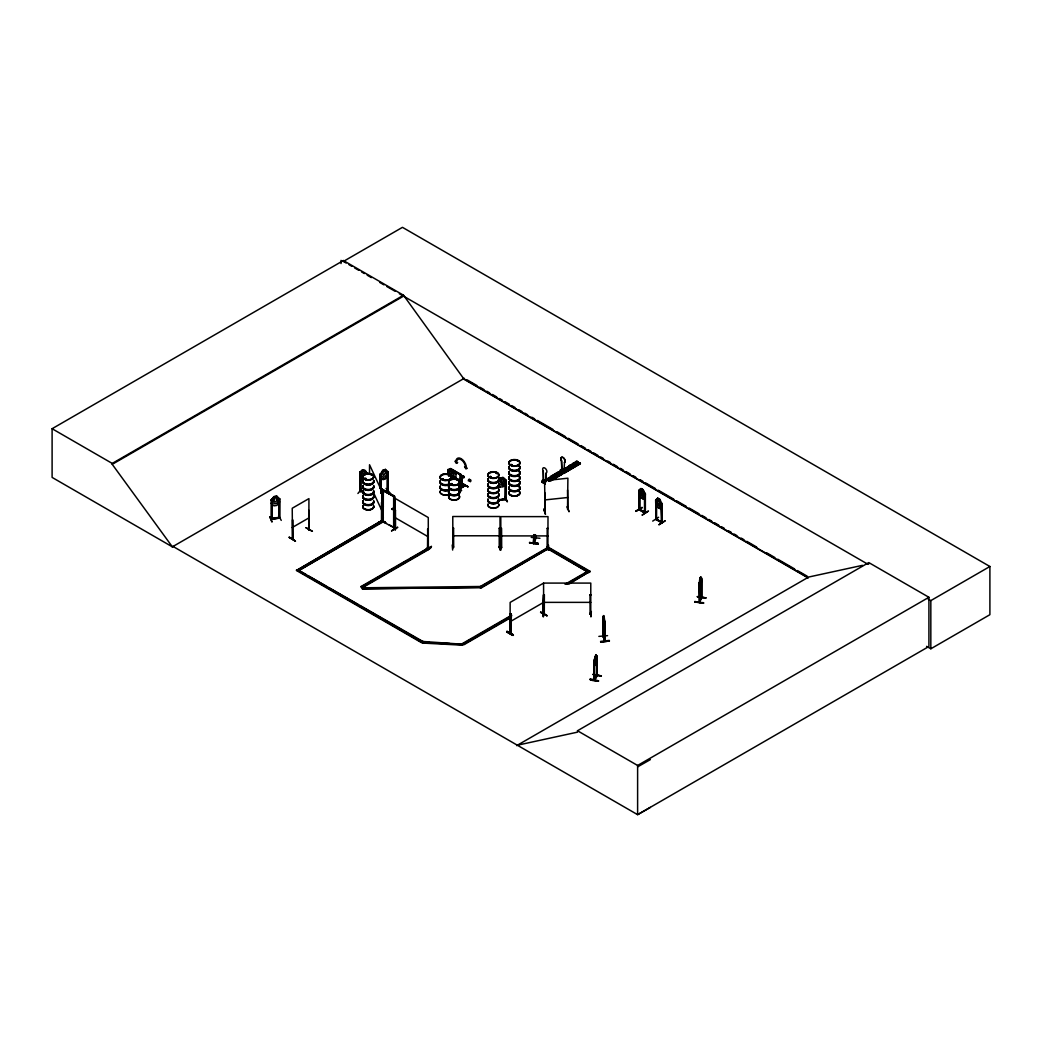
<?xml version="1.0" encoding="UTF-8"?>
<svg xmlns="http://www.w3.org/2000/svg" width="1042" height="1042" viewBox="0 0 1042 1042"><rect width="100%" height="100%" fill="white"/><g stroke="black" fill="none" stroke-linecap="round" stroke-linejoin="round"><path stroke-width="1.5" d="M604.634 621.54L605.102 641.286L603.448 636.375M604.712 622.035L603.552 615.614L603.188 636.844L603.162 617.385M604.23 620.68L603.448 618.674L602.888 620.146M604.568 621.553L604.803 641.312L604.933 621.501M699.273 582.608L699.416 601.898M596.584 656.616L597.261 656.291L597.079 676.024L597.261 656.291M545.761 480.583L546.255 472.964A2.957 1.719 59.5 0 0 546.255 469.564A2.957 1.719 59.5 0 0 543.273 467.871A2.957 1.719 59.5 0 0 543.273 471.284L543.299 480.779L543.989 480.883M545.891 480.505L546.255 472.964M563.943 471.544L564.517 462.427A2.957 1.719 59.5 0 0 564.517 459.014A2.957 1.719 59.5 0 0 561.534 457.334A2.957 1.719 59.5 0 0 561.534 460.733L561.781 470.554L562.602 469.46M639.358 508.861L639.645 510.059L639.554 490.561M645.232 497.034L643.07 498.923L640.947 497.698L638.863 493.439L638.928 490.339L639.163 509.525L645.363 513.107L645.363 493.83L644.607 493.478M451.876 469.903L460.89 475.126L450.444 469.356M700.276 584.601L700.706 586.073L700.146 585.304L699.599 588.456L700.016 585.161M533.751 543.038L535.601 537.906M535.171 537.906C537.477 535.471 530.912 554.878 534.272 534.637M529.518 542.986C541.306 541.254 541.215 546.451 529.596 542.335M538.245 543.872L529.596 542.661M380.187 474.058L381.19 473.85L380.187 474.058L380.187 488.516M387.35 471.883L388.002 471.687L387.845 490.977L387.077 491.238L387.155 471.752M360.793 472.3L360.662 491.629L360.766 472.182L359.985 472.104L360.845 472.156M272.04 499.821L271.141 499.978L271.128 519.437L272.001 518.408M700.12 583.429L700.367 577.75L700.276 583.624M700.25 580.342L700.12 586.477M383.326 490.717L394.202 496.461L383.326 490.717L383.222 522.055L383.222 490.548L393.824 496.669L393.785 528.268L395.53 528.88L394.488 528.554M602.992 620.133L603.839 616.643M603.552 621.787L603.748 619.716M701.657 597.965L701.396 578.115C697.775 572.332 700.328 602.563 699.482 602.445L699.416 582.621M699.495 585.304L700.628 579.769L701.37 581.254M699.338 601.885L701.657 597.261M701.774 597.613L701.761 578.271L700.719 576.825M595.425 656.252L595.334 661.37L595.737 655.718M694.949 601.95L703.597 602.719M703.493 603.305L694.936 602.015L695.066 601.351M561.286 470.163L564.842 471.7L564.842 470.684L565.09 472.091L561.742 469.929M469.799 479.867C469.603 477.288 466.92 481.938 469.239 480.818M603.748 616.656L603.826 622.53L603.552 620.068M460.29 474.644L460.03 474.201M460.277 481.117L460.421 474.905L460.03 481.287M461.801 477.991L461.28 476.689L462.231 477.939L460.851 477.939L461.723 477.236L461.541 487.33L460.89 474.357L460.642 481.717L450.378 475.061L460.642 481.717M543.611 481.104L544.536 479.997M544.666 480.388L544.041 482.759L544.198 480.036M562.38 470.229C562.758 468.731 561.078 471.44 562.797 470.02M595.008 665.382L594.031 664.041L594.07 660.967L595.972 654.676L594.539 660.159L594.474 680.348L594.344 660.237M598.447 680.817C583.924 676.61 590.788 681.807 598.473 680.752M603.266 617.893L603.644 615.601L603.24 617.528M603.266 620.954L603.552 618.779M545.096 511.596L544.732 492.566M567.994 509.408L567.512 489.974M567.994 508.704L567.942 509.199M700.367 585.943L700.367 580.798M511.635 615.158L462.401 643.591L462.231 645.18L422.765 643.07L422.922 641.468L297.712 569.779M422.765 643.07L422.922 641.468L463.612 644.295L511.44 616.682M462.231 645.18L462.401 643.591M295.446 541.124L289.168 537.112L295.277 541.176M295.42 541.072L289.129 537.464M699.091 589.199L699.963 578.453M699.859 581.449L699.208 586.073M700.628 585.878L701.487 581.189L700.537 579.756L699.872 581.501M595.086 656.33L594.135 661.006L594.135 680.296L596.949 675.463M552.442 476.324L552.716 477.08M554.357 476.806L554.083 476.064M570.703 465.787L570.977 466.529M594.161 679.54L594.787 679.137L594.305 679.84M594.735 679.228L597.34 675.581M596.714 675.945L597.001 674.76M364.921 478.213L364.739 479.046L365.898 478.942M364.83 478.786L366.029 478.395L365.338 479.086M366.029 478.851L365.937 478.617M371.082 475.061L371.291 474.826M383.326 493.192L383.156 493.882M383.326 492.71L383.156 493.647M383.143 505.943L383.182 506.92L383.156 505.904M383.143 518.356L383.287 517.34L383.287 518.291M442.277 479.476L443.267 478.916M448.907 475.725L448.607 475.842M449.31 475.673L448.425 475.738M451.772 484.087L450.339 484.074L451.798 483.735M451.056 484.387L451.42 483.605M451.967 484.113L450.769 484.504M452.02 484.204L451.329 483.553M457.529 480.336L457.295 480.401M490.313 476.468C488.255 478.122 491.55 475.334 491.056 477.353M490.964 477.093L490.587 476.468M496.63 473.094L497.047 473.576M511.231 464.875L512.325 464.979M511.335 464.953L512.013 464.693L511.127 465.071M517.431 461.28L517.783 461.163M543.807 509.186L545.448 514.175M383.703 470.541L382.896 473.42L383.703 475.686L385.397 472.586L384.55 470.268L383.664 470.489M562.237 470.294L562.289 472.221L562.393 469.577M695.027 601.768L703.584 603.097M506.699 631.882C512.586 632.39 518.252 639.345 506.699 631.882L513.003 635.451M506.998 631.348L513.289 635.255L507.024 631.309M658.44 499.092L657.776 502.661L659.117 504.628L659.82 502.505L658.505 499.053M387.924 490.951L387.702 471.557M531.225 537.385L539.951 538.297M533.986 541.892L535.484 538.206M359.855 475.165L362.499 478.981L363.072 477.171L361.235 474.826L361.235 472.534L362.538 469.903L365.13 470.658L366.862 473.172M363.541 475.725L365.169 470.593L362.538 469.76L359.855 472.104L359.907 491.381L363.853 492.514M274.919 496.956L274.033 501.111L274.945 502.153L276.833 500.681L275.856 496.813M501.15 478.317L500.238 481.065L501.15 483.449L503.039 481.977L503.039 480.636L502.075 478.174L501.124 478.265M543.742 481.078L543.559 480.427L545.813 482.003M381.476 520.883L381.815 521.026M461.489 490.574L458.988 488.893M278.813 517.327L278.839 518.291L279.399 517.21M505.839 498.74L498.18 499.913M505.852 499.418L498.258 500.59M604.034 620.381C606.105 639.996 600.661 606.392 603.644 624.718M640.986 488.62L639.957 493.322L642.706 496.734L644.06 495.692L644.06 493.4L643.031 489.805L640.947 488.529C636.532 493.478 641.208 485.911 643.031 489.805L645.232 493.973L645.206 513.263L644.777 512.729M656.577 503.52L656.226 519.711L655.783 500.095L657.736 498.219L656.734 503.012L659.482 506.425L660.836 505.383L659.82 499.496L657.736 498.219L655.639 500.069L655.705 503.13L657.736 507.389L659.925 508.574L661.865 506.699M461.671 486.653L461.762 477.366M635.867 511.296L642.133 507.688M271.793 521.834L269.878 516.793M391.545 531.003L397.757 527.356M699.117 586.06L699.95 587.571L700.719 585.838M699.026 589.108L699.859 590.619L701.279 584.249M705.942 598.017L697.476 596.519M699.208 602.341L701.487 597.457M701.774 597.574L699.586 602.341M603.071 636.31L604.79 641.26M381.841 521.573L382.127 489.284L394.644 496.2L394.579 529.375L395.53 529.583L395.452 510.293L394.671 510.098L395.452 510.293M452.215 544.979L452.658 550.046M500.173 545.122L500.72 550.254L500.186 544.979M543.051 616.669L542.96 611.615M638.928 508.978L639.645 509.356M639.866 509.225L639.28 508.861M639.645 510.059L639.801 493.83M644.607 512.26C649.492 513.888 630.736 505.149 644.737 512.234M656.2 500.16L656.577 519.554M661.279 521.886L662.113 522.029M661.396 503.182L661.904 522.967L661.409 503.208L662.139 503.52L662.204 522.837L656.004 519.203L656.017 503.195M357.914 493.478L361.952 488.594M535.223 538.206L535.341 534.95M511.01 632.481C509.264 633.614 511.427 631.231 510.932 633.262L510.932 613.907L510.15 614.116L510.932 613.907M543.286 614.546L543.533 594.839L542.908 614.48L543.481 613.373L544.458 613.751M596.662 656.317L595.972 654.676M594.995 665.486L597.014 659.195L596.063 663.871M597.261 675.568L594.526 680.257M460.03 474.136L460.616 475.152M460.642 474.488L450.378 468.626L450.418 469.369M292.502 539.04L292.229 508.249L308.927 498.61L308.875 529.922L308.953 528.867M534.168 543.116L533.973 534.611M392.508 509.004C392.456 507.207 393.772 509.746 392.43 508.952M392.808 508.835C391.701 507.662 392.743 510.333 392.86 508.639M461.046 477.978L461.046 486.94M462.062 486.979L461.606 477.653M365.716 478.929L365.039 478.317M371.59 475.022L371.942 475.126M451.46 483.827L450.73 483.683M490.717 477.275L490.157 476.624M496.161 473.355L496.76 473.485M496.292 473.237L497.099 473.355M271.91 519.346L271.936 499.86L272.001 519.111M279.569 517.444L278.761 517.574M279.686 518.108L271.324 519.437M271.975 500.056L271.102 500.134L273.955 496.63L276.846 496.187L279.725 498.858L279.647 518.161M271.128 500.186L273.981 496.695L276.846 496.187L278.214 501.41L276.364 503.52L274.502 503.807L272.613 502.283L273.955 496.63M271.128 503.247L273.981 505.865L276.872 505.409L279.608 501.853M505.93 483.214L503.078 486.718L500.147 487.109L498.245 485.364M365.143 475.009L364.296 470.75M360.793 490.912L360.05 490.495M360.923 490.951L363.853 492.006M453.583 528.216L452.775 528.216L453.583 528.216L453.674 547.167M499.3 547.024L500.095 546.972M500.72 547.115C502.166 546.568 500.121 548.405 501.671 547.284M544.432 613.347L544.276 614.311L544.367 594.8L543.572 594.8L544.367 594.8M292.541 539.378L292.724 519.919M308.953 529.57L308.927 510.32L308.927 529.883M597.04 675.997L596.923 656.121M544.015 480.466L544.692 480.518M543.533 583.129L510.15 602.406L510.085 633.432L511.01 633.184M510.893 633.249L510.306 633.549L510.372 614.233M542.908 613.777L544.341 613.569M542.908 614.48L544.341 614.272M387.064 491.016L387.924 490.248L387.077 490.743M552.547 476.389L553.393 476.103M554.253 476.754L552.455 476.624L553.888 476.181M570.808 465.852L571.902 465.579M572.514 466.204L571.185 466.425M511.869 464.823L511.27 464.367M510.893 465.201L512.182 465.006M605.168 641.221L603.422 636.336M452.684 547.506C455.146 548.209 451.173 546.803 453.491 546.737M499.105 547.18L500.095 546.789L500.095 547.675L500.004 516.506L452.775 516.506L452.879 547.701M499.157 546.763L499.287 547.454M499.196 547.506L500.095 547.493M500.694 547.61L501.671 547.779L501.58 528.333L500.785 528.515M547.115 546.907C548.418 546.164 548.574 548.626 547.115 547.792L588.821 572.605L547.089 548.509L547.115 547.284M548.001 547.558L547.115 547.61L547.206 528.333L548.001 528.515L547.206 528.333M589.902 613.373C592.416 613.321 589.303 615.158 589.902 613.751M590.085 614.025L589.993 594.8L590.788 594.982L589.993 594.8M589.993 614.077L590.762 614.064M590.762 613.569L589.902 613.556M590.762 614.272L590.788 583.09L543.572 583.09L543.663 614.311L544.367 614.246M542.817 482.628L559.346 472.3L542.778 482.628L541.788 482.055M562.133 474.162L550.892 480.727L562.146 474.162L558.72 471.7L559.372 472.469M560.244 471.466L560.231 470.046L561.938 469.043L560.479 471.192L563.149 472.703L579.782 463.273M565.09 470.828L563.396 471.831L563.149 473.237L580.199 463.351L579.547 462.843L562.55 472.912L563.592 473.511L580.407 463.612L577.021 461.58M545.904 479.528L559.346 472.3M577.802 462.192L576.981 461.411L559.971 471.453M544.888 483.775L545.135 482.381L544.888 483.241L542.218 481.73L543.677 479.58L541.97 480.583L541.97 481.847L545.331 484.061M558.72 471.961L561.938 473.889L549.29 481.287M561.872 473.863L548.887 481.209M579.912 463.338L576.981 461.411M306.074 527.695L312.366 531.303M292.776 539.222L292.502 519.789M543.273 471.284L543.585 480.896L544.419 480.323M561.938 469.043L561.938 470.294L561.534 460.733M564.517 462.427L564.386 462.505A2.957 1.719 59.5 0 0 564.386 459.092A2.957 1.719 59.5 0 0 561.404 457.412A2.957 1.719 59.5 0 0 561.404 460.811M555.829 477.067C554.683 479.854 548.248 476.22 552.677 475.269L555.829 477.314L552.677 475.269M559.046 475.165C557.9 477.965 551.465 474.331 555.894 473.381L559.046 475.426L555.894 473.381M561.885 473.498C560.739 476.285 554.305 472.664 558.72 471.7M541.97 481.847L544.184 480.557M569.232 465.735C578.557 469.838 564.712 466.243 570.925 464.732L574.09 466.777L570.925 464.732M572.449 463.846C581.775 467.936 567.929 464.341 574.142 462.843L577.307 464.875L574.142 462.843M575.288 462.166C584.614 466.269 570.769 462.674 576.981 461.163M546.177 479.541L558.759 472.117M557.574 473.198L542.569 482.329M560.453 471.739L575.835 462.661M577.607 461.762L560.218 471.31L563.396 473.094M561 472.052L576.46 463.013M563.149 472.703L564.842 470.684M548.457 480.961L561.286 473.381M563.396 473.211L580.147 462.948M563.006 473.172L580.16 463.195M563.566 473.485L580.368 463.625M395.192 529.701L395.296 529.036M428.015 548.652L427.702 528.932L428.067 548.704L427.415 547.584L428.119 547.988M427.415 547.792L428.353 547.832L361.092 586.503L362.316 587.805L368.777 587.766M427.702 528.932L427.52 548.392M431.336 546.412C431.909 549.968 416.487 553.237 431.388 546.464M425.201 550.45L431.427 546.816M543.129 614.611L543.755 594.956M540.564 612.344L547.206 615.731L540.902 612.136M173.128 546.49L172.451 546.894L52.1 477.405L52.1 428.718L343.391 260.539L403.528 295.251L463.664 378.663L807.967 577.45M343.391 260.539L343.391 261.438L402.459 227.338L989.9 566.496L989.9 614.689L930.832 648.788L926.612 646.34M52.1 428.718L112.236 463.43L403.528 295.251M650.364 807.394L637.613 814.662L173.05 546.451L172.36 546.842L112.236 464.328L403.528 296.149M172.36 546.842L464.341 378.272M292.229 527.526L308.927 517.887M453.257 470.307L455.927 474.175L455.992 476.585L453.283 477.51L450.626 475.986L447.982 472.039L447.982 469.59L450.378 468.626M450.378 469.291L450.6 468.509L460.929 474.475M448.386 471.466L448.386 470.671L450.652 471.166L452.84 474.032L450.652 473.537L448.464 471.414M448.047 469.551L448.047 472.039L450.652 474.735L452.632 475.881L454.208 475.191L452.632 471.14L448.047 469.668M450.626 475.986L448.047 472M455.849 474.175L453.348 470.202M429.239 642.419L421.697 642.784L296.488 570.482L381.177 520.987L382.557 521.664L382.557 489.414M296.488 570.482L381.177 520.987M462.192 475.66L463.911 476.454L463.729 477.653L462.192 476.767L462.192 475.66L463.911 476.454M462.192 476.767L463.911 477.549M461.111 477.588L461.606 478.226M460.03 480.557L460.929 480.896L451.876 475.673M458.962 487.656L464.003 484.738M458.754 488.685L465.058 485.116M458.754 488.985L465.058 485.09M459.092 489.154L465.357 485.533L459.105 489.18M461.541 483.358L468.145 486.77L461.853 483.136M361.092 587.102L394.488 567.825M397.262 566.223L407.005 560.596M409.793 558.994L427.871 548.548L429.096 549.251L427.871 547.949M361.092 586.503L362.316 587.206L429.096 548.652M429.096 549.251L362.316 587.805L480.362 586.49L548.3 547.206L590.046 571.303L569.127 583.976M642.341 489.805L643.044 492.814L642.341 494.937L640.986 491.629L641.651 489.414L642.406 489.766M643.031 489.805L645.154 494.012L644.477 493.387L644.529 512.938M459.34 587.219L480.362 587.089L495.614 578.232M498.389 576.617L508.131 571.003M510.919 569.388L548.3 547.805L574.741 563.071M481.521 587.167L548.3 548.613L481.521 587.766L480.31 586.464L481.521 587.766M645.363 493.83L645.154 496.969L643.031 498.818L640.986 497.633M635.933 511.401L642.185 507.376L635.933 510.997M655.639 500.069L656.278 500.225M655.639 503.117L657.828 507.285L659.886 508.47M644.516 512.364L645.128 513.276M642.185 515.008L648.489 511.023L642.276 515.008M296.488 569.883L421.697 642.172L422.922 641.468M661.865 503.69L659.925 499.405L657.763 498.31M656.642 519.619L655.731 518.642L656.421 519.046M652.709 521.091L658.622 517.275M661.292 522.55L661.253 503.078M659.052 524.699L665.265 520.713L658.974 524.699M565.09 584.302L587.61 571.303L584.796 573.53M459.235 644.021L462.401 644.19L473.654 637.691M476.468 636.076L511.635 615.77M566.496 584.093L581.983 575.158M567.721 584.184L590.046 571.303M462.401 644.19L463.612 644.894L511.44 617.281M510.15 621.683L543.533 602.406M516.676 745.629L808.657 577.047L862.45 565.35M517.353 745.225L577.489 732.148L577.489 730.755L868.781 562.576L928.917 597.287L928.917 646.483L637.613 814.662L637.613 765.466L928.917 597.287M868.781 563.969L868.103 564.373L399.333 293.727M928.044 598.981L930.832 600.596L989.9 566.496M637.613 766.873L650.364 759.605M382.401 489.128L382.401 522.289L298.924 570.482L382.127 521.729L386.452 523.201M383.326 522.003L394.202 527.734M381.033 473.98L380.838 493.061M387.064 490.313L387.65 490.118M510.58 633.067L510.71 613.79M443.241 479.411L441.977 479.307M383.287 506.125L383.287 506.829M489.896 477.249L490.886 477.431L490.977 476.585M567.512 509.238L567.903 478.213L544.679 480.675L543.221 480.01L543.064 482.212L544.184 482.667M388.002 471.687L385.397 469.447L382.792 470.307L380.278 474.266L380.343 488.672M385.436 469.486L382.831 470.372L381.619 473.85L381.619 476.142L383.313 477.392L384.993 476.832L386.647 474.462L385.397 469.447M386.035 488.49L390.138 493.009M544.575 480.583L545.122 511.804M271.22 518.512L271.05 519.268L279.49 517.913M504.992 498.636L505.018 499.587L505.578 498.519M381.085 473.758L380.994 493.322M360.662 490.899L359.907 490.678M360.05 491.199L360.832 491.407M553.667 477.223L554.357 476.611L553.641 475.92M442.238 478.734L443.097 478.734M467.858 486.888L461.541 483.058M535.484 538.701L535.64 534.989M395.244 529.753L395.231 510.424M661.514 521.729L661.93 522.915L655.796 519.45M381.541 502.348L381.476 521.69M384.902 521.899L377.66 522.771L383.365 521.534M384.785 521.573L377.673 522.745L384.824 521.638M274.945 497.021L275.883 496.865M278.917 518.252L278.787 498.779L279.725 498.858M278.618 515.49L281.249 520.388M271.337 518.76L278.657 517.587M504.667 496.865L507.024 501.684M498.258 500.095L504.94 498.884M498.18 500.421L505.67 499.209M453.491 546.998L452.684 546.972M499.913 547.701L499.3 547.701M547.91 547.115L547.115 547.089M547.91 547.818L548.001 516.624L500.785 516.624L500.876 547.818M603.539 617.502C602.002 616.109 602.966 632.533 604.594 628.079M603.552 618.674L604.139 620.368M603.839 620.277L603.93 625.395L603.552 623.129M602.875 623.129L603.461 627.805M598.863 636.388L607.551 635.646M600.713 642.067L609.388 641.025L600.713 642.08L600.609 641.403L609.296 640.413L609.388 641.077M567.161 506.777L569.023 511.778L567.408 506.751M544.679 499.952L567.903 497.49M540.642 612.24L546.92 615.835M505.083 480.049L505.761 480.154L505.696 499.496L505.904 480.102L503.052 477.483L500.147 477.939L498.245 480.271L500.173 477.991L503.078 477.549L504.419 480.414L504.419 482.707L502.57 484.817L500.707 485.103L498.818 483.579L498.818 481.287L500.225 478.057L502.999 486.588M505.07 480.075L504.901 499.561M392.3 509.603L391.675 508.822L392.261 509.473M271.793 518.395L278.657 517.379M394.983 529.271L394.879 498.258L428.275 517.535L428.34 548.561L427.702 548.209M661.514 521.925L656.421 519.242L661.996 522.25M362.329 588.795L480.375 587.48L362.329 588.795L362.316 587.206M499.196 528.229L500.004 528.398L499.196 528.229L499.235 547.701M548.066 544.745L548.209 550.189M500.069 544.627L500.121 550.137L500.551 545.018M590.918 611.511L590.905 616.721L591.348 611.602M452.775 535.783L500.004 535.783M500.785 535.901L548.001 535.901M543.572 602.367L590.788 602.367M545.057 510.906L545.005 511.583M438.708 642.927L449.766 643.513M422.765 642.458L462.231 644.581M544.927 483.84L544.549 483.436M529.583 542.739L538.323 543.611M360.128 491.173L360.128 471.948M700.524 579.86L700.992 584.367L699.99 588.352L699.495 587.597M700.706 585.995L699.95 587.571M699.117 589.121L699.768 590.593M697.372 596.688L706.033 597.861L697.358 596.819M604.907 640.726L603.266 636.362M596.037 654.806L596.428 659.286L595.164 663.22L594.539 662.452M601.364 675.919L592.963 674.265L601.338 675.919M592.989 674.552L601.364 676.206M505.136 496.747L507.428 501.684M572.149 465.631L570.716 466.282M364.257 470.802L363.397 470.554L362.551 472.912L363.397 475.686M603.201 636.792L603.383 617.046M548.522 545.096L548.613 550.241M590.931 611.55L590.97 616.617M543.677 480.609L543.064 480.102M561.325 469.564L562.446 470.02M562.446 472.13L561.325 471.674L561.482 469.473M557.027 472.716L560.192 474.501M554.188 474.384L557.353 476.168M550.971 476.272L554.136 478.07M397.471 527.265L391.597 530.691M305.944 527.76L312.379 531.342M343.391 261.438L346.191 263.053M348.992 264.668L351.792 266.283M354.58 267.898L358.774 270.321M361.574 271.936L364.374 273.551M367.175 275.166L371.369 277.589M379.757 282.434L383.951 284.857M386.751 286.472L395.139 291.304M467.155 379.887L476.989 385.566M479.802 387.194L484.022 389.63M486.822 391.245L489.636 392.873M492.449 394.488L496.669 396.924M499.483 398.552L502.283 400.18M505.096 401.795L509.317 404.231M512.13 405.859L514.93 407.474M519.15 409.91L521.964 411.538M524.777 413.153L527.578 414.781M531.798 417.217L534.611 418.832M537.425 420.46L552.885 429.382M557.092 431.818L565.532 436.689M568.333 438.304L578.18 443.983M580.98 445.611L585.2 448.047M588.014 449.662L590.827 451.29M593.64 452.918L597.847 455.341M600.661 456.969L603.474 458.597M607.681 461.02L610.495 462.648M613.308 464.276L617.528 466.712M620.342 468.327L623.142 469.955M625.955 471.57L630.176 474.006M632.989 475.634L635.789 477.249M640.009 479.685L642.823 481.313M645.636 482.928L655.47 488.607M658.284 490.235L673.744 499.157M676.545 500.785L686.391 506.464M689.192 508.079L699.039 513.771M701.839 515.386L706.059 517.822M708.873 519.45L711.686 521.065M714.499 522.693L718.706 525.129M721.52 526.744L724.333 528.372M728.54 530.808L731.354 532.423M734.167 534.051L736.981 535.666M741.201 538.102L744.001 539.73M746.814 541.345L756.648 547.037M766.495 552.716L774.922 557.574M777.736 559.202L794.603 568.932M797.404 570.56L807.25 576.239M462.739 378.533L808.175 577.971M639.58 490.743L639.02 490.417L639.02 509.772L645.141 513.224M461.28 476.689L461.971 477.08M461.111 476.78L461.801 477.184M458.949 489.154L461.541 490.587L458.688 489.336M577.515 564.673L590.046 571.902M382.127 489.284L394.488 496.292L394.371 528.802M394.879 517.535L428.275 536.812M577.489 730.755L637.613 765.466M299.119 570.599L306.153 574.663M308.966 576.278L325.846 586.034M328.66 587.649L358.201 604.712M361.014 606.34L422.922 642.08M389.044 524.712L392.912 526.978M572.345 465.527L572.162 466.621L570.821 466.217M382.883 479.437L380.239 477.275L382.844 479.528L385.436 478.656C390.958 468.6 386.348 480.57 382.831 479.385M502.999 477.575L505.93 480.154M498.323 485.312L500.173 487.161M366.927 473.146L365.221 470.541L366.419 474.045M699.495 584.536L699.99 585.291L700.992 581.306L700.615 576.812M638.928 493.4L641.012 497.659M450.652 475.282L460.89 480.909M603.956 622.282L604.1 627.414L603.266 623.246M373.609 492.801L381.75 510.346M269.826 516.845L272.118 521.782M604.529 621.253L604.79 621.983M603.123 620.277L604.073 627.375L604.126 620.42M603.136 620.524L603.696 623.377L603.839 622.361M545.474 514.279L543.846 509.251M603.266 620.185L604.034 624.21L604.23 617.294L604.803 622.022M533.804 543.038L533.83 535.067M480.375 588.092L480.362 587.089M543.429 611.211L543.507 616.721M930.832 600.596L930.832 648.788M701.553 578.727L701.227 598.004L701.188 578.336M644.803 493.504L644.803 512.781M535.197 535.406L535.184 538.675M463.729 476.546L463.729 477.653M462.361 475.556L462.361 476.663M393.655 496.773L393.655 528.047M381.841 508.483L381.776 522.12L381.75 491.069L369.532 464.745L369.532 474.384M341.034 260.357L341.034 263.548M279.517 498.675L279.517 518.161M112.236 463.43L112.236 464.328M519.19 475.947A5.51 3.178 0 0 1 515.139 480.688A5.51 3.178 0 0 1 509.095 476.702M519.203 466.464A5.523 3.191 0 0 1 515.139 471.218A5.523 3.191 0 0 1 509.082 467.233M519.19 465.579A5.51 3.178 0 0 1 515.139 470.32A5.51 3.178 0 0 1 509.095 466.347M519.19 471.792A5.51 3.178 0 0 1 515.139 476.533A5.51 3.178 0 0 1 509.095 472.56M519.268 471.453A5.601 3.23 0 0 1 515.152 476.272A5.601 3.23 0 0 1 509.017 472.234M519.268 471.179A5.601 3.23 0 0 1 515.152 475.999A5.601 3.23 0 0 1 509.017 471.961M519.19 470.893A5.51 3.178 0 0 1 515.139 475.647A5.51 3.178 0 0 1 509.095 471.661M519.268 466.139A5.601 3.23 0 0 1 515.152 470.958A5.601 3.23 0 0 1 509.017 466.907M519.268 465.865A5.601 3.23 0 0 1 515.152 470.684A5.601 3.23 0 0 1 509.017 466.634M519.19 476.259A5.51 3.178 0 0 1 515.139 481A5.51 3.178 0 0 1 509.095 477.015M519.19 476.741A5.497 3.178 0 0 1 515.139 481.482A5.497 3.178 0 0 1 509.108 477.51M519.19 491.108A5.51 3.178 0 0 1 515.139 495.849A5.51 3.178 0 0 1 509.095 491.863M519.216 476.454A5.536 3.191 0 0 1 515.139 481.209A5.536 3.191 0 0 1 509.082 477.223M519.19 481.625A5.51 3.178 0 0 1 515.139 486.38A5.51 3.178 0 0 1 509.095 482.394M519.203 480.74A5.523 3.191 0 0 1 515.139 485.494A5.523 3.191 0 0 1 509.082 481.508M519.19 486.953A5.51 3.178 0 0 1 515.139 491.694A5.51 3.178 0 0 1 509.095 487.721M519.268 486.614A5.601 3.23 0 0 1 515.152 491.433A5.601 3.23 0 0 1 509.017 487.395M519.268 486.34A5.601 3.23 0 0 1 515.152 491.16A5.601 3.23 0 0 1 509.017 487.122M519.19 486.054A5.51 3.178 0 0 1 515.139 490.808A5.51 3.178 0 0 1 509.095 486.822M519.268 481.3A5.601 3.23 0 0 1 515.152 486.119A5.601 3.23 0 0 1 509.017 482.068M519.268 481.026A5.601 3.23 0 0 1 515.152 485.846A5.601 3.23 0 0 1 509.017 481.795M498.701 488.854A5.51 3.178 0 0 1 493.374 492.866A5.51 3.178 0 0 1 488.06 488.854M498.714 479.385A5.523 3.191 0 0 1 493.374 483.397A5.523 3.191 0 0 1 488.047 479.385M498.701 478.486A5.51 3.178 0 0 1 493.374 482.498A5.51 3.178 0 0 1 488.06 478.486M498.701 484.699A5.51 3.178 0 0 1 493.374 488.711A5.51 3.178 0 0 1 488.06 484.699M498.792 484.387A5.601 3.23 0 0 1 493.374 488.451A5.601 3.23 0 0 1 487.969 484.387M498.792 484.1A5.601 3.23 0 0 1 493.374 488.177A5.601 3.23 0 0 1 487.969 484.1M498.701 483.814A5.51 3.178 0 0 1 493.374 487.812A5.51 3.178 0 0 1 488.06 483.814M498.792 479.06A5.601 3.23 0 0 1 493.374 483.136A5.601 3.23 0 0 1 487.969 479.06M498.792 478.786A5.601 3.23 0 0 1 493.374 482.863A5.601 3.23 0 0 1 487.969 478.786M498.688 489.193A5.497 3.178 0 0 1 493.374 493.192A5.497 3.178 0 0 1 488.073 489.193M498.688 489.662A5.497 3.178 0 0 1 493.374 493.661A5.497 3.178 0 0 1 488.073 489.662M498.688 504.028A5.497 3.178 0 0 1 493.374 508.027A5.497 3.178 0 0 1 488.073 504.028M498.727 489.362A5.536 3.191 0 0 1 493.374 493.387A5.536 3.191 0 0 1 488.034 489.362M498.714 494.546A5.523 3.191 0 0 1 493.374 498.558A5.523 3.191 0 0 1 488.047 494.546M498.701 493.647A5.51 3.178 0 0 1 493.374 497.659A5.51 3.178 0 0 1 488.06 493.647M498.701 499.86A5.51 3.178 0 0 1 493.374 503.872A5.51 3.178 0 0 1 488.06 499.86M498.792 499.548A5.601 3.23 0 0 1 493.374 503.612A5.601 3.23 0 0 1 487.969 499.548M498.792 499.261A5.601 3.23 0 0 1 493.374 503.338A5.601 3.23 0 0 1 487.969 499.261M498.701 498.975A5.51 3.178 0 0 1 493.374 502.973A5.51 3.178 0 0 1 488.06 498.975M498.792 494.221A5.601 3.23 0 0 1 493.374 498.297A5.601 3.23 0 0 1 487.969 494.221M498.792 493.947A5.601 3.23 0 0 1 493.374 498.024A5.601 3.23 0 0 1 487.969 493.947M498.714 504.315A5.523 3.191 0 0 1 493.374 508.327A5.523 3.191 0 0 1 488.047 504.315M373.57 490.561A5.484 3.165 0 0 1 368.269 494.546A5.484 3.165 0 0 1 362.968 490.561M373.596 481.078A5.523 3.191 0 0 1 368.269 485.103A5.523 3.191 0 0 1 362.929 481.078M373.596 480.193A5.523 3.191 0 0 1 368.269 484.204A5.523 3.191 0 0 1 362.929 480.193M373.596 486.406A5.523 3.191 0 0 1 368.269 490.417A5.523 3.191 0 0 1 362.929 486.406M373.674 486.08A5.601 3.23 0 0 1 368.269 490.157A5.601 3.23 0 0 1 362.863 486.08M373.674 485.806A5.601 3.23 0 0 1 368.269 489.883A5.601 3.23 0 0 1 362.863 485.806M373.596 485.507A5.523 3.191 0 0 1 368.269 489.519A5.523 3.191 0 0 1 362.929 485.507M373.674 480.766A5.601 3.23 0 0 1 368.269 484.83A5.601 3.23 0 0 1 362.863 480.766M373.674 480.492A5.601 3.23 0 0 1 368.269 484.556A5.601 3.23 0 0 1 362.863 480.492M373.609 490.86A5.536 3.191 0 0 1 368.269 494.872A5.536 3.191 0 0 1 362.929 490.86M373.609 491.056A5.536 3.191 0 0 1 368.269 495.08A5.536 3.191 0 0 1 362.929 491.056M373.583 491.342A5.497 3.178 0 0 1 368.269 495.341A5.497 3.178 0 0 1 362.955 491.342M373.57 505.722A5.484 3.165 0 0 1 368.269 509.707A5.484 3.165 0 0 1 362.968 505.722M373.596 496.239A5.523 3.191 0 0 1 368.269 500.264A5.523 3.191 0 0 1 362.929 496.239M373.596 495.354A5.523 3.191 0 0 1 368.269 499.365A5.523 3.191 0 0 1 362.929 495.354M373.596 501.567A5.523 3.191 0 0 1 368.269 505.578A5.523 3.191 0 0 1 362.929 501.567M373.674 501.241A5.601 3.23 0 0 1 368.269 505.318A5.601 3.23 0 0 1 362.863 501.241M373.674 500.968A5.601 3.23 0 0 1 368.269 505.044A5.601 3.23 0 0 1 362.863 500.968M373.596 500.668A5.523 3.191 0 0 1 368.269 504.68A5.523 3.191 0 0 1 362.929 500.668M373.674 495.927A5.601 3.23 0 0 1 368.269 499.991A5.601 3.23 0 0 1 362.863 495.927M373.674 495.653A5.601 3.23 0 0 1 368.269 499.717A5.601 3.23 0 0 1 362.863 495.653M373.609 506.021A5.536 3.191 0 0 1 368.269 510.033A5.536 3.191 0 0 1 362.929 506.021M373.609 505.839A5.536 3.191 0 0 1 368.269 509.864A5.536 3.191 0 0 1 362.929 505.839M458.975 490.678A5.601 3.23 0 0 1 454.117 495.536A5.601 3.23 0 0 1 449.271 490.678M458.897 491.016A5.523 3.191 0 0 1 454.117 495.797A5.523 3.191 0 0 1 449.336 491.016M458.884 495.158A5.497 3.178 0 0 1 454.117 499.926A5.497 3.178 0 0 1 449.363 495.158M458.91 495.471A5.536 3.191 0 0 1 454.117 500.264A5.536 3.191 0 0 1 449.323 495.471M458.975 485.364A5.601 3.23 0 0 1 454.117 490.209A5.601 3.23 0 0 1 449.271 485.364M458.897 490.131A5.51 3.178 0 0 1 454.117 494.898A5.51 3.178 0 0 1 449.349 490.131M458.897 485.702A5.51 3.178 0 0 1 454.117 490.469A5.51 3.178 0 0 1 449.349 485.702M458.975 490.404A5.601 3.23 0 0 1 454.117 495.263A5.601 3.23 0 0 1 449.271 490.404M458.975 485.09A5.601 3.23 0 0 1 454.117 489.935A5.601 3.23 0 0 1 449.271 485.09M458.897 484.804A5.523 3.191 0 0 1 454.117 489.584A5.523 3.191 0 0 1 449.336 484.804M449.48 494.077A5.484 3.165 0 0 1 442.85 494.585A5.484 3.165 0 0 1 440.297 491.016M449.493 484.621A5.51 3.178 0 0 1 442.837 485.129A5.51 3.178 0 0 1 440.271 481.547M449.506 483.735A5.523 3.191 0 0 1 442.837 484.243A5.523 3.191 0 0 1 440.258 480.649M449.506 489.948A5.523 3.191 0 0 1 442.837 490.443A5.523 3.191 0 0 1 440.258 486.861M449.558 489.662A5.601 3.23 0 0 1 442.798 490.183A5.601 3.23 0 0 1 440.193 486.536M449.558 489.388A5.601 3.23 0 0 1 442.798 489.909A5.601 3.23 0 0 1 440.193 486.262M449.493 489.05A5.51 3.178 0 0 1 442.837 489.558A5.51 3.178 0 0 1 440.271 485.976M449.558 484.348A5.601 3.23 0 0 1 442.798 484.856A5.601 3.23 0 0 1 440.193 481.222M449.558 484.074A5.601 3.23 0 0 1 442.798 484.582A5.601 3.23 0 0 1 440.193 480.948M449.506 494.221A5.536 3.191 0 0 1 442.837 494.729A5.536 3.191 0 0 1 440.258 491.147M469.668 481.065C470.932 483.775 471.7 477.405 469.668 481.065M590.072 679.436L598.473 681.155L590.072 679.436M464.328 484.66L459.222 487.773L464.328 484.66M457.542 462.661L456.279 463.338L455.015 461.202L455.888 461.71A7.437 4.298 60 0 1 461.15 458.675A7.437 4.298 60 0 1 466.412 467.78L467.272 468.288L465.93 468.913L464.576 466.725L465.448 467.233A6.213 3.582 60 0 0 461.059 459.626A6.213 3.582 60 0 0 456.67 462.153L457.542 462.661M511.661 465.461A5.51 3.178 0 0 0 519.932 462.7A5.51 3.178 0 0 0 511.661 459.939A5.51 3.178 0 0 0 511.661 465.461M511.661 465.917A5.51 3.178 0 0 0 519.932 463.156A5.51 3.178 0 0 0 511.661 460.408A5.51 3.178 0 0 0 511.661 465.917M510.515 465.149A5.536 3.191 0 0 0 519.763 463.716A5.536 3.191 0 0 0 512.99 459.796A5.536 3.191 0 0 0 510.515 465.149M515.139 496.161A5.523 3.191 0 0 0 519.203 491.394A5.523 3.191 0 0 1 515.139 496.161A5.523 3.191 0 0 1 509.082 492.176A5.523 3.191 0 0 0 515.139 496.161M490.626 477.614A5.497 3.178 0 0 0 498.884 474.865A5.497 3.178 0 0 0 490.626 472.104A5.497 3.178 0 0 0 490.626 477.614M490.626 478.07A5.497 3.178 0 0 0 498.884 475.321A5.497 3.178 0 0 0 490.626 472.573A5.497 3.178 0 0 0 490.626 478.07M489.466 477.288A5.536 3.191 0 0 0 498.727 475.855A5.536 3.191 0 0 0 491.941 471.935A5.536 3.191 0 0 0 489.466 477.288M365.508 479.333A5.523 3.191 0 0 0 373.791 476.572A5.523 3.191 0 0 0 365.508 473.81A5.523 3.191 0 0 0 365.508 479.333M365.521 479.75A5.497 3.178 0 0 0 373.765 477.002A5.497 3.178 0 0 0 365.521 474.253A5.497 3.178 0 0 0 365.521 479.75M365.495 479.489A5.536 3.191 0 0 0 373.804 476.728A5.536 3.191 0 0 0 365.495 473.967A5.536 3.191 0 0 0 365.495 479.489M451.355 484.712A5.536 3.191 0 0 0 459.652 481.951A5.536 3.191 0 0 0 451.355 479.19A5.536 3.191 0 0 0 451.355 484.712M451.381 485.129A5.484 3.165 0 0 0 459.613 482.394A5.484 3.165 0 0 0 451.381 479.646A5.484 3.165 0 0 0 451.381 485.129M451.355 484.869A5.536 3.191 0 0 0 459.652 482.107A5.536 3.191 0 0 0 451.355 479.346A5.536 3.191 0 0 0 451.355 484.869M442.837 479.802A5.536 3.191 0 0 0 451.134 477.028A5.536 3.191 0 0 0 442.837 474.266A5.536 3.191 0 0 0 442.837 479.802M442.85 480.219A5.484 3.165 0 0 0 451.082 477.47A5.484 3.165 0 0 0 442.85 474.722A5.484 3.165 0 0 0 442.85 480.219M442.837 479.958A5.536 3.191 0 0 0 451.134 477.184A5.536 3.191 0 0 0 442.837 474.423A5.536 3.191 0 0 0 442.837 479.958"/></g></svg>
